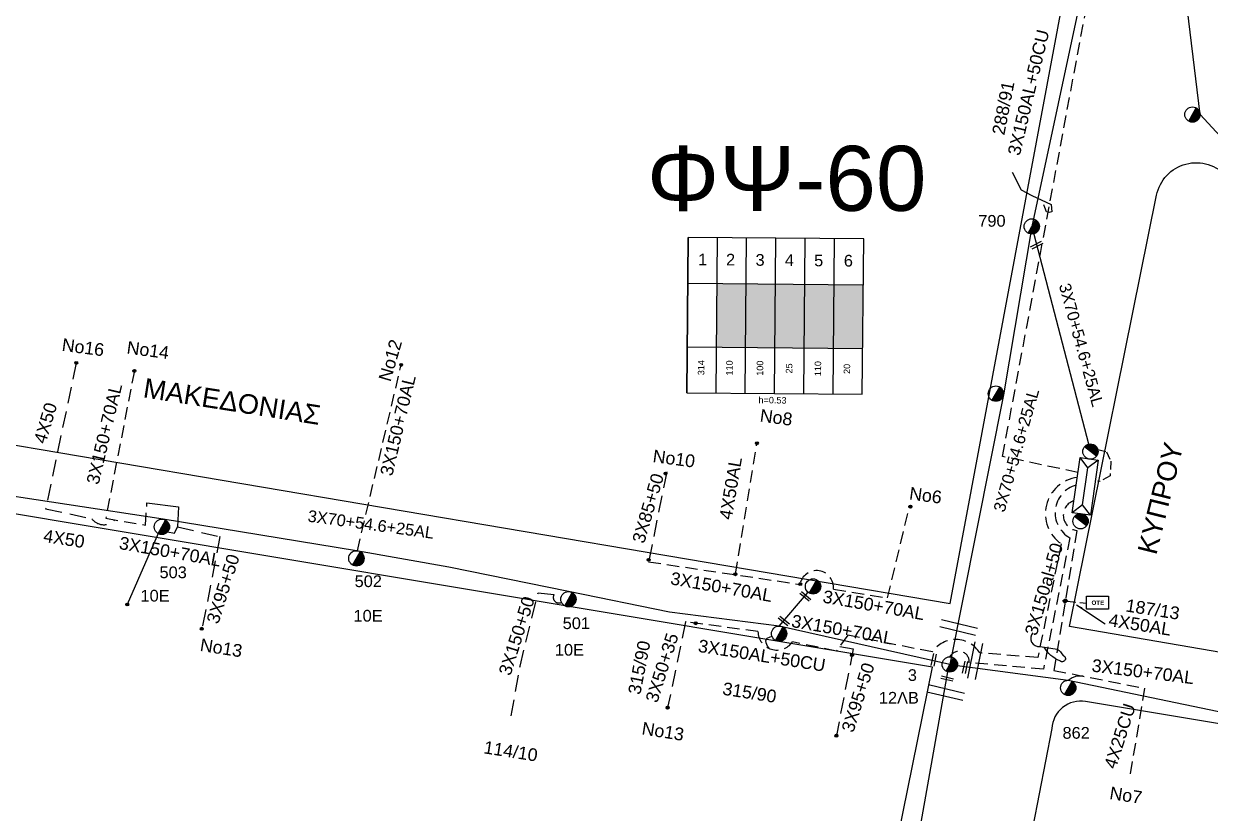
# Model space of a CAD drawing. Header units: millimetres. Extents: x 72 to 3039, y -786 to 786.
# Drawn here: x 1752.7 to 1935.2, y -246.9 to -125.4 of the extents above; entities that cross this region are included whole.
import ezdxf
from ezdxf.enums import TextEntityAlignment as Align

# ---------------------------------------------------------------- set-up
doc = ezdxf.new("R2010")
doc.units = ezdxf.units.MM
doc.linetypes.add('DASHED', pattern=[19.05, 12.7, -6.35])
for name, color, linetype in [('Pillar OTE', 7, 'Continuous'), ('Άγνωστα', 7, 'Continuous'), ('Ασφαλειοκιβώτια Χ.Τ 6 αναχωρήσεων', 7, 'Continuous'), ('Επιγραφές - Σχήματα', 7, 'Continuous'), ('Καλώδια ΧΤ   3x150+50AL', 7, 'DASHED'), ('Καλώδια ΧΤ   3x150+70AL', 7, 'DASHED'), ('Καλώδια ΧΤ   3x150AL+50CU', 7, 'DASHED'), ('Καλώδια ΧΤ   3x150AL+50XLPE', 7, 'DASHED'), ('Καλώδια ΧΤ   3x95+50CU', 7, 'DASHED'), ('Καλώδια ΧΤ   4x25CU', 7, 'DASHED'), ('Μηχανική τομή', 7, 'Continuous'), ('Στύλος ΦΜ', 7, 'Continuous'), ('Στύλος ΦΜ @ 1', 7, 'Continuous'), ('Συνδέσεις', 7, 'Continuous'), ('Συνεστραμμένα ΧΤ   3x70+54.6+25 AL', 7, 'SYN_LINE'), ('Τομή', 7, 'Continuous'), ('Υποσταθμός εναέριος 2 στύλων', 7, 'Continuous'), ('Υποσταθμός πόλεως', 7, 'Continuous'), ('Υπόβαθρο ΔΕΗ', 7, 'Continuous'), ('Υπόγεια καλώδια Παροχών ΧΤ   4x50AL', 7, 'DASHED'), ('Υπόγεια καλώδια Παροχών ΧΤ   4x6', 7, 'DASHED')]:
    doc.layers.add(name, color=color, linetype=linetype)
doc.styles.get("Standard").update_dxf_attribs({"font": 'arial.ttf'})
doc.linetypes.add('SYN_LINE', pattern='A,0.5,-0.0001,["/\\/\\/\\/",Standard,S=0.1,R=0,X=0,Y=-0.05],-0.25', length=0.7501)
doc.dimstyles.new('ISO-25', dxfattribs={"dimtxt": 2.5, "dimasz": 2.5, "dimexe": 1.25, "dimexo": 0.625, "dimtad": 1, "dimtxsty": 'Standard', "dimcen": 2.5, "dimadec": 0, "dimazin": 0, "dimtfac": 1, "dimtmove": 0, "dimatfit": 3, "dimfxl": 1, "dimarcsym": 0})

# ---------------------------------------------------------------- blocks, each defined once
blk = doc.blocks.new('ΥΠΑΡΧΩΝ ΤΣΙΜΕΝΤΕΝΙΟΣ ΣΤΥΛΟΣ')
at = {"layer": 'Στύλος ΦΜ'}
blk.add_hatch(color=7, dxfattribs=at).paths.add_polyline_path([(-1.29, -2.28, 0.574793), (2.62, 0, 0.268822), (1.3, 2.27)])
at = {"layer": 'Στύλος ΦΜ', "color": 7}
blk.add_line((-1.29, -2.28), (1.3, 2.27), dxfattribs=at)
blk.add_circle((0, 0), 2.62, dxfattribs=at)
at = {"layer": 'Στύλος ΦΜ', "flags": 4}
for tag, p in [('ΑΡΙΘΜΟΣ', (-4.68, 8.05)), ('ΤΥΠΟΣ', (-4.91, 3.03))]:
    blk.add_attdef(tag, p, '', height=4, dxfattribs=at)
blk = doc.blocks.new('ΥΠΟΣΤΑΘΜΟΣ ΕΝΑΕΡΙΟΣ ΕΠΙ 2 ΣΤΥΛΩΝ')
at = {"layer": 'Υποσταθμός εναέριος 2 στύλων', "linetype": 'Continuous'}
for points in [[(-11.97, -2.11, 0.574793), (-8.45, -0.07, 0.268822), (-9.64, 1.98)], [(9.68, -2.15, 0.574793), (13.19, -0.1, 0.268822), (12.01, 1.95)]]:
    blk.add_hatch(color=256, dxfattribs=at).paths.add_polyline_path(points)
for p, q in [((-11.97, -2.11), (-9.64, 1.98)), ((9.68, -2.15), (12.01, 1.95))]:
    blk.add_line(p, q, dxfattribs=at)
for centre in [(-10.81, -0.07), (10.84, -0.1)]:
    blk.add_circle(centre, 2.36, dxfattribs=at)
at = {"layer": 'Υποσταθμός πόλεως', "linetype": 'Continuous', "ltscale": 40}
blk.add_lwpolyline([(-8.57, 2.82), (8.57, 2.82), (8.57, -2.82), (-8.57, -2.82)], close=True, dxfattribs=at)
for points in [[(-5.75, 0), (-8.57, 2.82)], [(-8.57, -2.82), (-5.75, 0)], [(-5.75, 0), (5.75, 0)], [(5.75, 0), (8.57, 2.82)], [(8.57, -2.82), (5.75, 0)]]:
    blk.add_lwpolyline(points, dxfattribs=at)
at = {"layer": 'Υποσταθμός εναέριος 2 στύλων', "ltscale": 40, "flags": 1}
for tag, p in [('ΜΕΤΑΣΧΗΜΑΤΙΣΜΟΣ', (14.09, 2.51)), ('ΙΣΧΥΣ', (14.07, -0.28)), ('ΑΡΙΘΜΟΣ', (14.19, -3))]:
    blk.add_attdef(tag, p, '', height=1.8, dxfattribs=at)
blk = doc.blocks.new('ΑΣΦΑΛΕΙΟΚΙΒΩΤΙΟ ΥΠΟΣΤΑΘΜΟΥ 6Α ΑΝΑΧΩΡΗΣΕΩΝ__')
at = {"layer": 'Ασφαλειοκιβώτια Χ.Τ 6 αναχωρήσεων', "ltscale": 40}
for p, q in [((0, 0), (0.21, 23.91)), ((4.5, -0.04), (4.71, 23.87)), ((9, -0.08), (9.21, 23.83)), ((13.5, -0.12), (13.71, 23.79)), ((18, -0.16), (18.21, 23.75)), ((22.5, -0.2), (22.71, 23.71)), ((0.15, 16.87), (27.15, 16.63)), ((0.06, 7.04), (27.06, 6.81))]:
    blk.add_line(p, q, dxfattribs=at)
at = {"layer": 'Ασφαλειοκιβώτια Χ.Τ 6 αναχωρήσεων'}
blk.add_lwpolyline([(27, -0.24), (27.21, 23.67), (0.21, 23.91), (0, 0)], close=True, dxfattribs=at)
for s, p in [('1', (1.76, 19.61)), ('2', (6.04, 19.58)), ('3', (10.58, 19.54)), ('4', (15.09, 19.5)), ('5', (19.59, 19.46)), ('6', (24.16, 19.42))]:
    blk.add_text(s, height=1.8, dxfattribs=at).set_placement(p)
at = {"layer": 'Ασφαλειοκιβώτια Χ.Τ 6 αναχωρήσεων', "ltscale": 40}
for tag, height, rotation, p in [('ΟΝΟΜΑ', 2.5, 359.3011, (13.67, 25.23)), ('ΚΕΙΜΕΝΟ 1', 1, 89.5008, (2.2, 3.87)), ('ΚΕΙΜΕΝΟ 2', 1, 89.5008, (6.56, 3.83)), ('ΚΕΙΜΕΝΟ 3', 1, 89.5008, (11.26, 3.79)), ('ΚΕΙΜΕΝΟ 4', 1, 89.5008, (15.74, 3.75)), ('ΚΕΙΜΕΝΟ 5', 1, 89.5008, (20.16, 3.71)), ('ΚΕΙΜΕΝΟ 6', 1, 89.5008, (24.62, 3.67)), ('ΣΧ', 1, 359.3011, (13.19, -1.13))]:
    blk.add_attdef(tag, text='', height=height, rotation=rotation, dxfattribs=at).set_placement(p, align=Align.MIDDLE_CENTER)
blk = doc.blocks.new('_ΣΥΝΔΕΣΗ')
at = {"layer": 'Συνδέσεις', "linetype": 'SYN_LINE', "ltscale": 40}
blk.add_hatch(color=256, dxfattribs=at).paths.add_polyline_path([(0.5, -0.01, 1), (-0.5, -0.01, 1)])
at = {"layer": 'Συνδέσεις'}
blk.add_circle((0, -0.01), 0.5, dxfattribs=at)
blk = doc.blocks.new('ΜΗΧΑΝΙΚΗ ΤΟΜΗ')
at = {"layer": 'Μηχανική τομή', "ltscale": 40}
for p, q in [((-1.89, 0.78), (1.89, 0.78)), ((1.89, 0), (-1.89, 0))]:
    blk.add_line(p, q, dxfattribs=at)
blk = doc.blocks.new('ΤΟΜΗ')
at = {"layer": 'Τομή', "ltscale": 40}
for p, q in [((-5.68, 0), (5.68, 0)), ((5.68, -2.33), (-5.68, -2.33))]:
    blk.add_line(p, q, dxfattribs=at)
blk = doc.blocks.new('PILLAR ΟΤΕ')
at = {"layer": 'Pillar OTE', "ltscale": 40}
blk.add_lwpolyline([(-3.31, 2.02), (3.39, 2.02), (3.39, -1.99), (-3.31, -1.99)], close=True, dxfattribs=at)
at = {"layer": 'Pillar OTE', "insert": (-1.81, 0.71), "char_height": 1.3575, "width": 109.961, "attachment_point": 1}
blk.add_mtext('{\\fArial|b1|i0|c161|p34;OTE}', dxfattribs=at)
blk = doc.blocks.new('TSONTA XT1')
at = {"ltscale": 40}
h = blk.add_hatch(color=256, dxfattribs=at)
h.dxf.hatch_style = 1
h.paths.add_polyline_path([(595.96, 2487.66), (597.07, 2488.77), (595.96, 2489.87), (594.85, 2488.77)])
blk.add_lwpolyline([(594.85, 2488.77), (595.96, 2489.87), (597.07, 2488.77), (595.96, 2487.66)], close=True, dxfattribs=at)

msp = doc.modelspace()

# ---------------------------------------------------------------- hatches: boundary and pattern name
at = {"layer": 'Ασφαλειοκιβώτια Χ.Τ 6 αναχωρήσεων'}
for color, points in [(2, [(1859.21, -175.21), (1863.71, -175.25), (1863.8, -165.42), (1859.3, -165.39)]), (27, [(1863.71, -175.25), (1868.21, -175.29), (1868.3, -165.46), (1863.8, -165.42)]), (85, [(1868.21, -175.29), (1872.71, -175.33), (1872.8, -165.5), (1868.3, -165.46)]), (6, [(1872.71, -175.33), (1877.21, -175.37), (1877.3, -165.54), (1872.8, -165.5)]), (5, [(1881.8, -165.58), (1877.3, -165.54), (1877.21, -175.37), (1881.71, -175.41)])]:
    msp.add_hatch(color=color, dxfattribs=at).paths.add_polyline_path(points)

# ---------------------------------------------------------------- linework, layer by layer
at = {"layer": 'Άγνωστα', "linetype": 'DASHED', "ltscale": 0.1}
msp.add_lwpolyline([(1917.87, -190.93), (1919.22, -191.29), (1919.86, -192.73), (1919.75, -195.01), (1918.21, -195.86), (1917.83, -195.81)], dxfattribs=at)
at = {"layer": 'Άγνωστα', "color": 27, "linetype": 'DASHED', "ltscale": 0.2}
msp.add_lwpolyline([(1851.56, -194.36), (1848.78, -208.22)], dxfattribs=at)
at = {"layer": 'Άγνωστα', "ltscale": 20}
msp.add_lwpolyline([(1773.33, -203.87), (1768.6, -214.78)], dxfattribs=at)
at = {"layer": 'Άγνωστα', "color": 85, "linetype": 'DASHED', "ltscale": 0.2}
for points in [[(1854.56, -217.47), (1854.47, -217.46), (1851.71, -230.66)], [(1878.19, -221.23), (1880.24, -221.61), (1877.66, -234.97)]]:
    msp.add_lwpolyline(points, dxfattribs=at)
at = {"layer": 'Επιγραφές - Σχήματα', "ltscale": 20}
msp.add_lwpolyline([(1904.7, -148.29), (1906.06, -151.01), (1907.71, -151.87), (1910.71, -153.23), (1910.79, -154.38), (1910.38, -154.5), (1909.97, -154.36), (1909.72, -153.72), (1909.55, -153.3)], dxfattribs=at)
at = {"layer": 'Επιγραφές - Σχήματα', "color": 27, "ltscale": 20}
msp.add_lwpolyline([(1771.63, -199.14), (1776.5, -199.78), (1776.31, -202.83)], dxfattribs=at)
at = {"layer": 'Επιγραφές - Σχήματα', "color": 85, "ltscale": 20}
msp.add_lwpolyline([(1867.32, -221.5), (1867.09, -221.22), (1866.85, -220.71), (1866.82, -220.33), (1867.01, -219.97), (1867.46, -219.75), (1867.86, -219.65)], dxfattribs=at)
at = {"layer": 'Επιγραφές - Σχήματα'}
msp.add_lwpolyline([(1907.88, -219.14, 0.708201), (1908.98, -221.24, -0.016631), (1911.63, -221.68, -0.158779), (1912.52, -222.65, -1.3621), (1912.05, -223.44, -0.189726), (1909.64, -221.33, -3.458494)], format="xyb", dxfattribs=at)
at = {"layer": 'Επιγραφές - Σχήματα', "color": 6, "ltscale": 20}
msp.add_lwpolyline([(1915.6, -225.84), (1914.58, -225.8), (1913.9, -226.08), (1913.29, -226.5)], dxfattribs=at)
at = {"layer": 'Καλώδια ΧΤ   3x150+50AL', "color": 27, "ltscale": 0.2}
msp.add_lwpolyline([(1827.65, -231.94), (1829.01, -224.27), (1831.78, -212.97), (1834.22, -213.27, 0.725429), (1835.38, -214.47, 1.080821)], format="xyb", dxfattribs=at)
at = {"layer": 'Καλώδια ΧΤ   3x150+70AL', "color": 27, "ltscale": 0.15}
for points in [[(1769.69, -178.84), (1765.29, -201.53), (1771.4, -202.58), (1771.63, -199.14)], [(1803.99, -206.53), (1810.73, -177.92)]]:
    msp.add_lwpolyline(points, dxfattribs=at)
at = {"layer": 'Καλώδια ΧΤ   3x150+70AL', "color": 85, "ltscale": 0.15}
msp.add_lwpolyline([(1914.7, -195.24, 0.68868), (1912.24, -205.45), (1908.63, -222.96), (1899.72, -222.25, 0.546264), (1892.43, -222.09), (1879.43, -219.52), (1877.66, -221.95), (1870.91, -220.56, -0.722692), (1865.6, -218.95), (1854.56, -217.47)], format="xyb", dxfattribs=at)
at = {"layer": 'Καλώδια ΧΤ   3x150+70AL', "color": 27, "ltscale": 0.15}
msp.add_lwpolyline([(1848.78, -208.22), (1872.06, -211.69, -0.958211), (1877.21, -212.44), (1885.54, -213.77), (1888.93, -199.61)], format="xyb", dxfattribs=at)
at = {"layer": 'Καλώδια ΧΤ   3x150AL+50CU', "color": 5, "ltscale": 0.15}
msp.add_lwpolyline([(1914.81, -194.48), (1903.22, -192.01), (1916.27, -122.06, 0.545867), (1917.01, -117.72, 4.140914)], format="xyb", dxfattribs=at)
at = {"layer": 'Καλώδια ΧΤ   3x150AL+50XLPE', "color": 27, "ltscale": 0.15}
msp.add_lwpolyline([(1914.54, -196.43, 0.674198), (1913.57, -204.52), (1909.5, -224.76), (1898.1, -223.74, 0.809978), (1895.11, -222.83, -8.143338)], format="xyb", dxfattribs=at)
at = {"layer": 'Καλώδια ΧΤ   3x150AL+50XLPE', "color": 6, "ltscale": 0.15}
msp.add_lwpolyline([(1914.2, -198.81, 0.803408), (1914.65, -203.41), (1911.1, -224.93), (1925.06, -227.68)], format="xyb", dxfattribs=at)
at = {"layer": 'Καλώδια ΧΤ   3x95+50CU', "color": 27, "ltscale": 0.2}
msp.add_lwpolyline([(1774.81, -203.61), (1775.86, -203.84), (1776.31, -202.83), (1782.81, -204.34)], dxfattribs=at)
at = {"layer": 'Καλώδια ΧΤ   3x95+50CU', "color": 27, "linetype": 'DASHED', "ltscale": 0.2}
msp.add_lwpolyline([(1782.81, -204.34), (1782.85, -204.35), (1780.12, -218.45)], dxfattribs=at)
at = {"layer": 'Καλώδια ΧΤ   4x25CU', "color": 6, "ltscale": 0.15}
msp.add_lwpolyline([(1925.06, -227.68), (1922.82, -241.03)], dxfattribs=at)
at = {"layer": 'Συνεστραμμένα ΧΤ   3x70+54.6+25 AL', "color": 6, "ltscale": 20}
msp.add_lwpolyline([(1895.11, -224.01), (1913.32, -226.44), (1942.62, -232.55), (1961.11, -235.63), (1998.68, -242.28), (2015.89, -245.32), (2017.99, -233.68), (2008.53, -221.22), (1983.82, -195.25), (1960.31, -168.31), (1933.6, -139.4), (1930.32, -112.34)], dxfattribs=at)
at = {"layer": 'Συνεστραμμένα ΧΤ   3x70+54.6+25 AL', "color": 2, "ltscale": 20}
for points in [[(1915.82, -118.73), (1907.73, -156.62), (1903.36, -182.55), (1895.11, -224.01)], [(1907.73, -156.62), (1916.74, -191.26)]]:
    msp.add_lwpolyline(points, dxfattribs=at)
at = {"layer": 'Συνεστραμμένα ΧΤ   3x70+54.6+25 AL', "color": 27, "ltscale": 20}
msp.add_lwpolyline([(1895.12, -224.01), (1868.86, -218.1), (1852.02, -215.99), (1836.46, -212.81), (1818.05, -209.04), (1803.84, -206.52), (1774.1, -201.68), (1744.43, -197.16), (1722.68, -194.53)], dxfattribs=at)
at = {"layer": 'Συνεστραμμένα ΧΤ   3x70+54.6+25 AL', "color": 27, "linetype": 'SYN_LINE', "ltscale": 9}
msp.add_lwpolyline([(1868.86, -218.1), (1873.3, -212.91)], dxfattribs=at)
at = {"layer": 'Συνεστραμμένα ΧΤ   3x70+54.6+25 AL', "color": 30, "ltscale": 20}
msp.add_lwpolyline([(1894.76, -225.13), (1881.56, -299.6)], dxfattribs=at)
at = {"layer": 'Υπόβαθρο ΔΕΗ'}
for points in [[(1913.37, -117.29), (1731.97, -88), (1727.54, -98.77), (1730.77, -115.88), (1731.51, -130.43, -0.0729), (1729.77, -148.67, -0.080027), (1719.22, -179.85), (1720.78, -185.12), (1895.15, -214.63), (1913.37, -117.29)], [(2002.48, -233.45), (1913.53, -218.16), (1926.91, -151.82, -0.621764), (1937.73, -148.95), (2008.74, -224.19, -0.550689), (2002.48, -233.45, -2.816762)], [(1877.26, -299.31), (1892.44, -224.42), (1719.27, -195.5, 0.230161), (1711.67, -197.75), (1650.58, -267.71, 0.470476), (1652.36, -278.63), (1760.66, -299.66)], [(2008.85, -299.49), (2015.79, -251.71, 0.338495), (2012.49, -245.8), (1916, -229.71, 0.447807), (1910.8, -233.89), (1898.11, -299.23)]]:
    msp.add_lwpolyline(points, format="xyb", dxfattribs=at)
for points in [[(1931.96, -96.61), (1933.55, -97.05), (1942.47, -107.86), (1954.51, -114.62), (1965.18, -124.94), (1970.56, -133.87), (1975.67, -141.66), (1988.03, -154.02), (2000.4, -161), (2007.57, -163.73), (2014.29, -176.16), (2017.56, -181.87), (2026.04, -182.48), (2031.61, -185.27), (2039.04, -198.79), (2049.12, -207.87), (2058.22, -210.2)], [(2057.23, -229.2), (2044.03, -217.45), (2026.45, -206.09), (2010.3, -190.54), (1993, -179.17), (1983.1, -167.56), (1976.33, -160.8), (1960.64, -139.12), (1950.7, -128.55), (1941.82, -120.57), (1936.28, -112.86), (1932.91, -110.31), (1931.5, -106.25), (1926.37, -105.81)]]:
    msp.add_spline(points, degree=3, dxfattribs=at)
at = {"layer": 'Υπόγεια καλώδια Παροχών ΧΤ   4x50AL', "color": 27, "ltscale": 0.2}
msp.add_lwpolyline([(1760.75, -177.62), (1756.04, -200.05), (1763.15, -201.6, 0.468536), (1766.68, -201.77, -2.604837)], format="xyb", dxfattribs=at)
at = {"layer": 'Υπόγεια καλώδια Παροχών ΧΤ   4x50AL', "color": 27, "ltscale": 0.15}
msp.add_lwpolyline([(1862.14, -210.13), (1865.45, -189.93)], dxfattribs=at)
at = {"layer": 'Υπόγεια καλώδια Παροχών ΧΤ   4x6', "color": 6, "linetype": 'DASHED', "ltscale": 0.1}
msp.add_lwpolyline([(1913.21, -214.3), (1916.14, -214.59)], dxfattribs=at)

# ---------------------------------------------------------------- block references
at = {"layer": 'Pillar OTE', "xscale": 0.5, "yscale": 0.5, "zscale": 0.5}
msp.add_blockref('PILLAR ΟΤΕ', (1917.81, -214.53), dxfattribs=at)
at = {"layer": 'Ασφαλειοκιβώτια Χ.Τ 6 αναχωρήσεων'}
ref = msp.add_blockref('ΑΣΦΑΛΕΙΟΚΙΒΩΤΙΟ ΥΠΟΣΤΑΘΜΟΥ 6Α ΑΝΑΧΩΡΗΣΕΩΝ__', (1854.65, -182.21), dxfattribs=at)
ref.add_attrib('ΚΕΙΜΕΝΟ 6', '20', dxfattribs={"ltscale": 40, "height": 1, "rotation": 89.5008}).set_placement((1879.28, -178.54), align=Align.MIDDLE_CENTER)
ref.add_attrib('ΚΕΙΜΕΝΟ 5', '110', dxfattribs={"ltscale": 40, "height": 1, "rotation": 89.5008}).set_placement((1874.82, -178.5), align=Align.MIDDLE_CENTER)
ref.add_attrib('ΚΕΙΜΕΝΟ 4', '25', dxfattribs={"ltscale": 40, "height": 1, "rotation": 89.5008}).set_placement((1870.39, -178.47), align=Align.MIDDLE_CENTER)
ref.add_attrib('ΚΕΙΜΕΝΟ 3', '100', dxfattribs={"ltscale": 40, "height": 1, "rotation": 89.5008}).set_placement((1865.91, -178.43), align=Align.MIDDLE_CENTER)
ref.add_attrib('ΚΕΙΜΕΝΟ 1', '314', dxfattribs={"ltscale": 40, "height": 1, "rotation": 89.5008}).set_placement((1856.86, -178.35), align=Align.MIDDLE_CENTER)
ref.add_attrib('ΚΕΙΜΕΝΟ 2', '110', dxfattribs={"ltscale": 40, "height": 1, "rotation": 89.5008}).set_placement((1861.21, -178.39), align=Align.MIDDLE_CENTER)
ref.add_attrib('ΣΧ', 'h=0.53', dxfattribs={"ltscale": 40, "height": 1, "rotation": 359.3011}).set_placement((1867.84, -183.35), align=Align.MIDDLE_CENTER)
at = {"layer": 'Μηχανική τομή'}
for p, xscale, yscale, zscale, rotation in [((1908.37, -159.34), 0.4999999999997551, 0.4999999999997551, 0.4999999999997551, 207.1468263689102), ((1872.77, -213.7), 0.4999999999999436, 0.4999999999999436, 0.4999999999999436, 320.7427409692457), ((1869.46, -217.49), 0.4999999999998556, 0.4999999999998556, 0.4999999999998556, 320.7427409692374), ((1892.45, -223.26), 0.499999999999765, 0.499999999999765, 0.499999999999765, 257.9735510478482), ((1897.27, -224.41), 0.499999999999765, 0.499999999999765, 0.499999999999765, 257.9735510478482), ((1894.64, -226.38), 0.4999999999998659, 0.4999999999998659, 0.4999999999998659, 346.2423552604855)]:
    msp.add_blockref('ΜΗΧΑΝΙΚΗ ΤΟΜΗ', p, dxfattribs=dict(at, xscale=xscale, yscale=yscale, zscale=zscale, rotation=rotation))
at = {"layer": 'Στύλος ΦΜ @ 1', "ltscale": 40, "xscale": 0.4499999999998181, "yscale": 0.4499999999998181, "zscale": 0.4499999999998181}
for p in [(1932.43, -139.4), (1902.2, -182.35), (1874.07, -212.01), (1868.86, -219.28)]:
    msp.add_blockref('ΥΠΑΡΧΩΝ ΤΣΙΜΕΝΤΕΝΙΟΣ ΣΤΥΛΟΣ', p, dxfattribs=at)
at = {"layer": 'Στύλος ΦΜ @ 1', "ltscale": 40}
ref = msp.add_blockref('ΥΠΑΡΧΩΝ ΤΣΙΜΕΝΤΕΝΙΟΣ ΣΤΥΛΟΣ', (1907.72, -156.62), dxfattribs=dict(at, xscale=0.4499999999998181, yscale=0.4499999999998181, zscale=0.4499999999998181))
ref.add_attrib('ΑΡΙΘΜΟΣ', '790', (1899.49, -156.66), dxfattribs={"layer": 'Στύλος ΦΜ', "height": 1.8, "flags": 4})
ref = msp.add_blockref('ΥΠΑΡΧΩΝ ΤΣΙΜΕΝΤΕΝΙΟΣ ΣΤΥΛΟΣ', (1773.92, -202.84), dxfattribs=dict(at, xscale=0.4499999999998181, yscale=0.4499999999998181, zscale=0.4499999999998181))
ref.add_attrib('ΤΥΠΟΣ', '10Ε', (1770.64, -214.34), dxfattribs={"layer": 'Στύλος ΦΜ', "height": 1.8, "flags": 4})
ref.add_attrib('ΑΡΙΘΜΟΣ', '503', (1773.56, -210.74), dxfattribs={"layer": 'Στύλος ΦΜ', "height": 1.8, "flags": 4})
ref = msp.add_blockref('ΥΠΑΡΧΩΝ ΤΣΙΜΕΝΤΕΝΙΟΣ ΣΤΥΛΟΣ', (1803.84, -207.69), dxfattribs=dict(at, xscale=0.4499999999998181, yscale=0.4499999999998181, zscale=0.4499999999998181))
ref.add_attrib('ΤΥΠΟΣ', '10Ε', (1803.4, -217.42), dxfattribs={"layer": 'Στύλος ΦΜ', "height": 1.8, "flags": 4})
ref.add_attrib('ΑΡΙΘΜΟΣ', '502', (1803.57, -212.11), dxfattribs={"layer": 'Στύλος ΦΜ', "height": 1.8, "flags": 4})
ref = msp.add_blockref('ΥΠΑΡΧΩΝ ΤΣΙΜΕΝΤΕΝΙΟΣ ΣΤΥΛΟΣ', (1836.46, -213.98), dxfattribs=dict(at, xscale=0.4499999999998181, yscale=0.4499999999998181, zscale=0.4499999999998181))
ref.add_attrib('ΤΥΠΟΣ', '10Ε', (1834.37, -222.66), dxfattribs={"layer": 'Στύλος ΦΜ', "height": 1.8, "flags": 4})
ref.add_attrib('ΑΡΙΘΜΟΣ', '501', (1835.57, -218.57), dxfattribs={"layer": 'Στύλος ΦΜ', "height": 1.8, "flags": 4})
ref = msp.add_blockref('ΥΠΑΡΧΩΝ ΤΣΙΜΕΝΤΕΝΙΟΣ ΣΤΥΛΟΣ', (1895.11, -224.01), dxfattribs=dict(at, xscale=0.4499999999998181, yscale=0.4499999999998181, zscale=0.4499999999998181))
ref.add_attrib('ΤΥΠΟΣ', '12ΛB', (1884.2, -230.04), dxfattribs={"layer": 'Στύλος ΦΜ', "height": 1.8, "flags": 4})
ref.add_attrib('ΑΡΙΘΜΟΣ', '3', (1888.65, -226.55), dxfattribs={"layer": 'Στύλος ΦΜ', "height": 1.8, "flags": 4})
ref = msp.add_blockref('ΥΠΑΡΧΩΝ ΤΣΙΜΕΝΤΕΝΙΟΣ ΣΤΥΛΟΣ', (1913.32, -227.62), dxfattribs=dict(at, xscale=0.4499999999998181, yscale=0.4499999999998181, zscale=0.4499999999998181))
ref.add_attrib('ΑΡΙΘΜΟΣ', '862', (1912.44, -235.44), dxfattribs={"layer": 'Στύλος ΦΜ', "height": 1.8, "flags": 4})
at = {"layer": 'Συνδέσεις', "xscale": 0.4499999999998181, "yscale": 0.4499999999998181, "zscale": 0.4499999999998181}
for p in [(1760.75, -177.62), (1769.69, -178.84), (1810.73, -177.92), (1865.44, -189.98), (1851.38, -194.64), (1889.04, -199.73), (1848.79, -207.91), (1862.14, -210.13), (1872.11, -211.64), (1768.6, -214.78), (1780.06, -218.52), (1856.03, -217.67), (1880.06, -222.56), (1851.71, -230.66), (1877.66, -234.97)]:
    msp.add_blockref('_ΣΥΝΔΕΣΗ', p, dxfattribs=at)
at = {"layer": 'Συνδέσεις', "xscale": 0.3185467789656341, "yscale": 0.3185467789656341, "zscale": 0.3185467789656341, "rotation": 82.01861137179313}
msp.add_blockref('TSONTA XT1', (2671.61, -512.33), dxfattribs=at)
at = {"layer": 'Τομή'}
for p, xscale, yscale, zscale, rotation in [((1896.31, -218.89), 0.4999999999996897, 0.4999999999996897, 0.4999999999996897, 166.493723962822), ((1899.58, -223.57), 0.499999999999686, 0.499999999999686, 0.499999999999686, 258.5526025683908), ((1894.33, -228.92), 0.4999999999996897, 0.4999999999996897, 0.4999999999996897, 166.493723962822)]:
    msp.add_blockref('ΤΟΜΗ', p, dxfattribs=dict(at, xscale=xscale, yscale=yscale, zscale=zscale, rotation=rotation))
at = {"layer": 'Υποσταθμός εναέριος 2 στύλων', "xscale": 0.4999999999998124, "yscale": 0.4999999999998124, "zscale": 0.4999999999998124, "rotation": 81.98072132838435}
msp.add_blockref('ΥΠΟΣΤΑΘΜΟΣ ΕΝΑΕΡΙΟΣ ΕΠΙ 2 ΣΤΥΛΩΝ', (1915.93, -196.62), dxfattribs=at)

# ---------------------------------------------------------------- texts
at = {"layer": 'Άγνωστα', "char_height": 1.8, "width": 23.5192, "attachment_point": 1}
for s, insert, rotation in [('{\\H1.083x;3X85+50}', (1846.22, -204.98), 73.7453), ('{\\H1.083x;3X95+50}', (1780.74, -217.32), 72.4396), ('{\\H1.083x;3X50+35}', (1848.25, -229.46), 72.4396), ('{\\H1.083x;3X95+50}', (1878.4, -234.03), 72.4396)]:
    msp.add_mtext(s, dxfattribs=dict(at, insert=insert, rotation=rotation))
at = {"layer": 'Επιγραφές - Σχήματα', "attachment_point": 1}
for s, insert, char_height, width, rotation in [('{\\H1.083x;288/91}', (1901.57, -142.3), 1.8, 23.5192, 79.0414), ('{\\H1.083x;No16}', (1758.71, -173.81), 1.8, 23.5192, 352.3443), ('{\\H1.083x;No14}', (1768.69, -174.24), 1.8, 23.5192, 352.3443), ('{\\H1.083x;No12}', (1807.2, -180.08), 1.8, 23.5192, 73.7453), ('MAKEΔONIAΣ', (1771.37, -179.93), 3, 30.1075, 351.0592), ('{\\H1.083x;No8}', (1866.07, -184.7), 1.8, 23.5192, 352.3443), ('KYΠPOY', (1923.94, -206.57), 3, 23.5192, 76.1152), ('{\\H1.083x;No10}', (1849.59, -190.94), 1.8, 23.5192, 352.3443), ('{\\H1.083x;No6}', (1889.04, -196.69), 1.8, 23.5192, 352.3443), ('{\\H1.083x;No13}', (1779.99, -219.99), 1.8, 23.5192, 351.0592), ('{\\H1.083x;315/90}', (1845.59, -228.39), 1.8, 23.5192, 79.0747), ('{\\H1.083x;315/90}', (1860.35, -226.72), 1.8, 23.5192, 351.0592), ('{\\H1.083x;No13}', (1847.93, -232.84), 1.8, 23.5192, 351.0592), ('{\\H1.083x;114/10}', (1823.62, -235.75), 1.8, 23.5192, 351.0592), ('{\\H1.083x;No7}', (1919.88, -242.78), 1.8, 23.5192, 351.0592)]:
    msp.add_mtext(s, dxfattribs=dict(at, insert=insert, char_height=char_height, width=width, rotation=rotation))
at = {"layer": 'Επιγραφές - Σχήματα', "insert": (1848.51, -144.22), "char_height": 10, "width": 10.962, "attachment_point": 1}
msp.add_mtext('ΦΨ-60', dxfattribs=at)
at = {"layer": 'Καλώδια ΧΤ   3x150+50AL', "insert": (1825.67, -225.27), "char_height": 1.8, "width": 23.5192, "attachment_point": 1, "rotation": 72.4396}
msp.add_mtext('{\\H1.083x;3X150+50}', dxfattribs=at)
at = {"layer": 'Καλώδια ΧΤ   3x150+70AL', "char_height": 1.8, "width": 23.5192, "attachment_point": 1}
for insert, rotation in [((1807.45, -194.69), 76.6504), ((1762.29, -196), 76.6504), ((1767.57, -204.31), 350.0078), ((1852.37, -209.75), 350.0078), ((1875.79, -212.55), 350.0078), ((1870.97, -216.31), 350.0078), ((1917.09, -223.16), 352.8637)]:
    msp.add_mtext('{\\H1.083x;3X150+70AL}', dxfattribs=dict(at, insert=insert, rotation=rotation))
at = {"layer": 'Καλώδια ΧΤ   3x150AL+50CU', "char_height": 1.8, "width": 23.5192, "attachment_point": 1}
for insert, rotation in [((1903.97, -145.39), 76.6165), ((1856.6, -220.14), 351.0592)]:
    msp.add_mtext('{\\H1.083x;3X150AL+50CU}', dxfattribs=dict(at, insert=insert, rotation=rotation))
at = {"layer": 'Καλώδια ΧΤ   3x150AL+50XLPE', "insert": (1906.59, -219.16), "char_height": 1.8, "width": 23.5192, "attachment_point": 1, "rotation": 73.7453}
msp.add_mtext('{\\H1.083x;3X150al+50}', dxfattribs=at)
at = {"layer": 'Καλώδια ΧΤ   4x25CU', "insert": (1918.77, -239.64), "char_height": 1.8, "width": 23.5192, "attachment_point": 1, "rotation": 72.4396}
msp.add_mtext('{\\H1.083x;4X25CU}', dxfattribs=at)
at = {"layer": 'Συνεστραμμένα ΧΤ   3x70+54.6+25 AL', "char_height": 1.8, "width": 16.2172, "attachment_point": 1}
for insert, rotation in [((1913.6, -165.18), 285.4063), ((1901.78, -200.21), 74.0728), ((1796.51, -200.24), 352.1623)]:
    msp.add_mtext('3X70+54.6+25AL', dxfattribs=dict(at, insert=insert, rotation=rotation))
at = {"layer": 'Υπόγεια καλώδια Παροχών ΧΤ   4x50AL', "char_height": 1.8, "width": 23.5192, "attachment_point": 1}
for s, insert, rotation in [('{\\H1.083x;4X50}', (1754.17, -189.64), 73.4496), ('{\\H1.083x;4X50AL}', (1859.63, -201.52), 80.4507), ('{\\H1.083x;4X50}', (1755.89, -203.21), 351.0592), ('{\\H1.083x;187/13}', (1922.36, -213.92), 351.0475), ('{\\H1.083x;4X50AL}', (1919.73, -216.17), 351.0475)]:
    msp.add_mtext(s, dxfattribs=dict(at, insert=insert, rotation=rotation))

# ---------------------------------------------------------------- leaders
at = {"layer": 'Επιγραφές - Σχήματα', "ltscale": 40}
msp.add_leader([(1914.59, -214.83), (1919.02, -217.76)], dimstyle='ISO-25', override={"dimasz": 1, "dimtad": 0}, dxfattribs=at)

doc.saveas('drawing.dxf')
